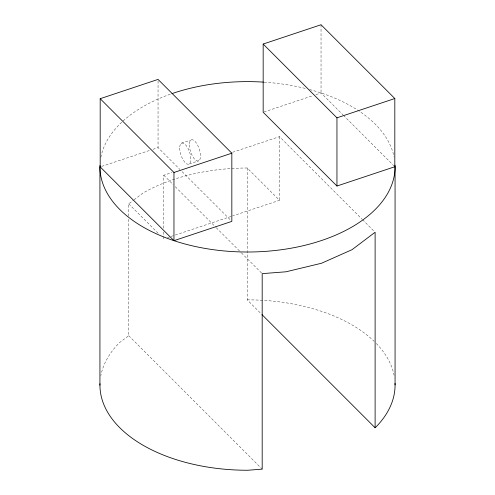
<?xml version="1.0" encoding="UTF-8"?>
<svg xmlns="http://www.w3.org/2000/svg" width="495" height="495" viewBox="0 0 495 495"><rect width="100%" height="100%" fill="white"/><g stroke="black" fill="none" stroke-linecap="round" stroke-linejoin="round"><path stroke-width="0.37" stroke-dasharray="2.48 1.86" d="M128.719 216.167L128.719 203.829L133.464 200.24M134.058 199.794L142.956 193.075A147.566 85.196 0 0 1 247.215 168.003L279.514 200.302L232.631 215.931M128.719 219.248L128.719 335.678L119.561 342.596A147.566 85.196 0 0 0 100.85 375.581M263.897 111.994L312.976 95.634M315.909 94.656L321.038 92.949L342.899 114.809M101.648 166.407L149.991 150.294M152.924 149.317L158.047 147.609L179.914 169.469M181.362 143.247L191.002 140.029M189.232 163.981L198.879 160.764M163.777 228.146L163.777 175.23L171.833 172.545M232.631 152.274L279.514 136.651L362 219.137M167.44 237.662L170.367 236.684M171.103 236.437L231.901 216.173M343.443 115.36L393.723 165.639M362.55 219.681L374.022 231.153M182.098 171.654L230.738 220.294M163.777 175.23L173.071 184.524M175.255 186.708L215.709 227.162M216.259 227.712L240.861 252.314M241.405 252.858L262.183 273.63M247.215 168.003L247.215 299.859L260.884 313.521M128.719 203.829L158.92 234.03M128.719 335.678L262.183 469.142M321.038 24.75L321.038 92.949M279.514 136.651L279.514 200.302M163.777 231.982L163.777 235.812M163.777 236.579L163.777 238.881M158.047 80.939L158.047 147.609M100.85 157.342A147.566 85.196 0 0 1 170.478 94.143M264.163 82.164A147.566 85.196 0 0 1 305.947 88.586M309.635 89.539A147.566 85.196 0 0 1 394.088 157.014M247.215 299.859A147.566 85.196 0 0 1 374.133 341.315M376.299 343.481A147.566 85.196 0 0 1 394.088 375.253M189.375 144.831A11.138 4.548 71.6 0 0 197.728 161.054A11.138 4.548 71.6 0 0 197.728 145.307A11.138 4.548 71.6 0 0 189.375 144.831M179.728 148.042A11.138 4.548 71.6 0 0 188.081 164.272A11.138 4.548 71.6 0 0 188.081 148.519A11.138 4.548 71.6 0 0 179.728 148.042"/><path stroke-width="0.74" d="M261.973 314.616L375.111 427.754L375.439 427.513A147.566 85.196 0 0 0 395.035 383.415M263.167 44.043L321.038 24.75L394.818 98.53L394.818 166.735L336.953 186.021L263.167 112.241L263.167 44.043L336.953 117.822L336.953 186.021M100.182 98.697L158.047 79.404L231.833 153.19L231.833 221.389L173.962 240.675L100.182 166.895L100.182 98.697L173.962 172.477L173.962 240.675M336.953 117.822L394.818 98.53M173.962 172.477L231.833 153.19M395.066 166.648L395.066 384.893M375.111 427.754L375.111 232.248L352.044 249.672L321.527 263.247L285.968 271.798L262.183 273.63L262.183 469.142L247.785 470.25A147.566 85.196 0 0 1 99.953 383.743M99.934 166.976L99.934 385.215M395.035 165.175A147.566 85.196 0 0 1 247.785 252.011A147.566 85.196 0 0 1 99.953 165.503M171.975 93.623A147.566 85.196 0 0 1 263.396 82.114"/></g></svg>
